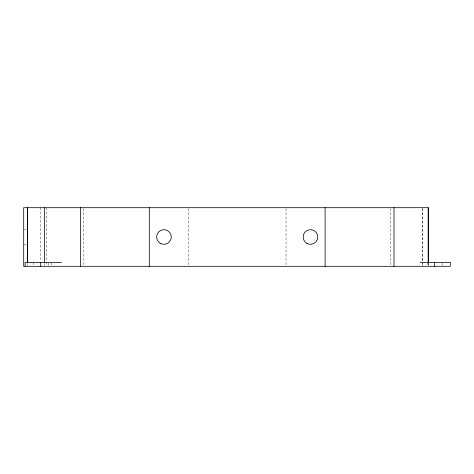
<?xml version="1.0" encoding="UTF-8"?>
<svg xmlns="http://www.w3.org/2000/svg" width="474" height="474" viewBox="0 0 474 474"><rect width="100%" height="100%" fill="white"/><g stroke="black" fill="none" stroke-linecap="round" stroke-linejoin="round"><path stroke-width="0.36" stroke-dasharray="2.37 1.78" d="M23.7 229.677L26.953 229.677M23.7 244.323L26.953 244.323M442.118 263.046L442.118 265.647M428.295 263.046L428.295 265.647M428.218 263.046L428.218 265.647M427.234 262.395L427.234 265.647M422.719 208.43L422.719 261.174M422.719 261.903L422.719 265.57M422.636 208.43L422.636 262.637M422.636 263.372L422.636 265.57M390.742 208.43L390.742 265.57M286.041 208.43L286.041 266.299M188.374 208.43L188.374 266.299M83.714 208.43L83.714 265.57M51.524 262.395L51.524 265.647M48.176 263.046L48.176 265.647M46.203 207.701L46.203 261.174M46.203 261.903L46.203 265.57M44.438 263.372L44.438 265.57M40.728 207.701L40.728 261.174M33.287 262.395L33.287 265.647M27.605 263.372L27.605 265.57"/><path stroke-width="0.71" d="M61.401 262.395L25.104 262.395L25.104 266.299M420.231 262.395L450.3 262.395L450.3 266.299L23.7 266.299L23.7 207.701L428.295 207.701L428.295 262.395M434.676 262.395L434.676 266.299M428.218 207.701L428.218 262.395M393.989 207.701L393.989 266.299M325.105 207.701L325.105 266.299M149.304 207.701L149.304 266.299M80.426 207.701L80.426 266.299M44.438 207.701L44.438 262.637M40.728 262.395L40.728 266.299M27.605 207.701L27.605 262.637L27.605 207.701M306.66 243.263A7.323 7.323 0 0 0 317.781 237.16A7.323 7.323 0 0 0 306.933 230.577A7.323 7.323 0 0 0 306.66 243.263M160.159 243.263A7.323 7.323 0 0 0 171.28 237.16A7.323 7.323 0 0 0 160.431 230.577A7.323 7.323 0 0 0 160.159 243.263"/></g></svg>
